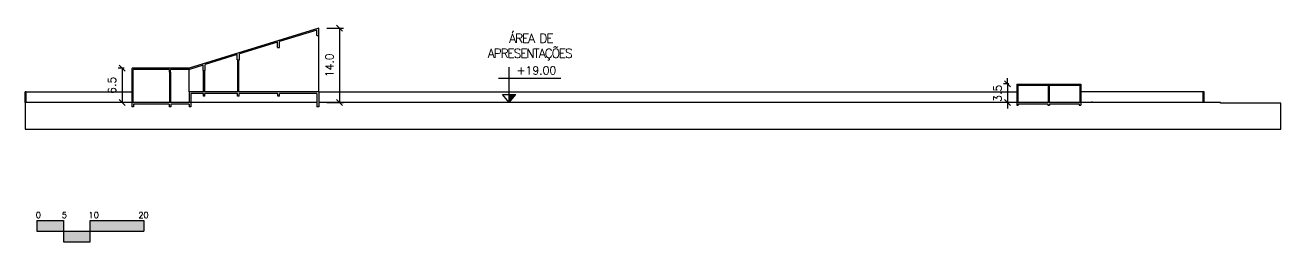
# Model space of a CAD drawing. Header units: millimetres. Extents: x 55520 to 96084, y -58491 to -49645.
# Drawn here: x 84615.2 to 84850.5, y -51215.7 to -51175 of the extents above; entities that cross this region are included whole.
import ezdxf
from ezdxf.enums import TextEntityAlignment as Align

# ---------------------------------------------------------------- set-up
doc = ezdxf.new("R2010")
doc.units = ezdxf.units.MM
doc.header["$PDMODE"] = 35
for name, color, linetype in [('Alvenaria Corte', 30, 'Continuous'), ('Alvenaria Vista', 40, 'Continuous'), ('ARQ-COTAS', 1, 'Continuous'), ('ARQ-SÍMBOLOS', 2, 'Continuous'), ('ARQ-TEXTO2', 2, 'Continuous'), ('Linha Fina', 100, 'Continuous'), ('Pilares', 181, 'Continuous'), ('VPORTS', 7, 'Continuous')]:
    doc.layers.add(name, color=color, linetype=linetype)
doc.styles.add('ROMANS', font='romans.shx')
doc.styles.add('Romans_Anot', font='romans.shx')
doc.dimstyles.new('Escala 1-750', dxfattribs={"dimscale": 7.5, "dimtxt": 0.2, "dimasz": 0.15, "dimexe": 0.1, "dimexo": 0.2, "dimgap": 0.15, "dimtad": 1, "dimzin": 4, "dimdsep": 46, "dimtxsty": 'Romans_Anot', "dimblk": 'OBLIQUE', "dimcen": 0.25, "dimclrd": 256, "dimclre": 256, "dimclrt": 2, "dimadec": 0, "dimazin": 0, "dimtfac": 1, "dimtix": 1, "dimtmove": 2, "dimatfit": 3, "dimfxl": 1, "dimtfillclr": 256, "dimlwd": -1, "dimlwe": -1, "dimarcsym": 0})

# ---------------------------------------------------------------- blocks, each defined once
blk = doc.blocks.new('Escala')
at = {"layer": 'Linha Fina'}
h = blk.add_hatch(color=256, dxfattribs=at)
h.dxf.hatch_style = 1
h.paths.add_polyline_path([(40663.48, -39178.74), (40663.48, -39180.74), (40673.48, -39180.74), (40673.48, -39178.74)])
h.paths.add_polyline_path([(40663.48, -39182.74), (40663.48, -39180.74), (40658.48, -39180.74), (40658.48, -39182.74)])
h.paths.add_polyline_path([(40658.48, -39180.74), (40658.48, -39178.74), (40653.48, -39178.74), (40653.48, -39180.74)])
for p, q in [((40653.48, -39178.74), (40658.48, -39178.74)), ((40653.48, -39178.74), (40653.48, -39180.74)), ((40653.48, -39180.74), (40673.48, -39180.74)), ((40658.48, -39178.74), (40658.48, -39180.74)), ((40658.48, -39180.74), (40658.48, -39182.74)), ((40663.48, -39180.74), (40663.48, -39178.74)), ((40663.48, -39178.74), (40673.48, -39178.74)), ((40663.48, -39182.74), (40663.48, -39180.74)), ((40673.48, -39178.74), (40673.48, -39180.74)), ((40658.48, -39182.74), (40663.48, -39182.74))]:
    blk.add_line(p, q, dxfattribs=at)
at = {"layer": 'ARQ-TEXTO2', "attachment_point": 1, "style": 'ROMANS'}
for s, insert, char_height in [('0', (40653.28, -39177.13), 1.12), ('5', (40658.15, -39177.13), 1.12), ('10', (40663.14, -39177.13), 1.125), ('20', (40672.49, -39177.13), 1.125)]:
    blk.add_mtext(s, dxfattribs=dict(at, insert=insert, char_height=char_height))
blk = doc.blocks.new('Nível_Fachada')
at = {"layer": 'ARQ-SÍMBOLOS'}
h = blk.add_hatch(color=1, dxfattribs=at)
h.dxf.hatch_style = 1
h.paths.add_polyline_path([(0.167, 0.202), (0, 0.202), (0, 0)])
at = {"layer": 'ARQ-SÍMBOLOS', "color": 1}
for p, q in [((0, 0), (0, 0.884)), ((-0.271, 0.613), (1.29, 0.613)), ((-0.167, 0.202), (0.167, 0.202)), ((0, 0), (-0.167, 0.202)), ((0, 0), (0.167, 0.202))]:
    blk.add_line(p, q, dxfattribs=at)
at = {"layer": 'ARQ-TEXTO2', "style": 'ROMANS'}
blk.add_attdef('NIVEL-ACABADO', text='', height=0.2, dxfattribs=at).set_placement((0.182, 0.647), align=Align.BOTTOM_LEFT)
blk = doc.blocks.new('_Oblique')
at = {"color": 0, "linetype": 'ByBlock', "lineweight": -2}
blk.add_line((-0.5, -0.5), (0.5, 0.5), dxfattribs=at)
blk = doc.blocks.new('*D32')
at = {"layer": 'ARQ-COTAS', "transparency": 16777216}
for p, q in [((84633.75, -51183.09), (84632.62, -51183.09)), ((84633.37, -51183.09), (84633.37, -51189.59)), ((84633.7, -51189.59), (84632.62, -51189.59))]:
    blk.add_line(p, q, dxfattribs=at)
at = {"layer": 'Defpoints', "color": 0, "transparency": 16777216}
for p in [(84635.25, -51183.09), (84633.37, -51189.59), (84635.2, -51189.59)]:
    blk.add_point(p, dxfattribs=at)
at = {"layer": 'ARQ-COTAS', "transparency": 16777216, "xscale": 1.125, "yscale": 1.125, "zscale": 1.125}
for p, rotation in [((84633.37, -51183.09), 90), ((84633.37, -51189.59), 270)]:
    blk.add_blockref('_Oblique', p, dxfattribs=dict(at, rotation=rotation))
at = {"layer": 'ARQ-COTAS', "color": 2, "transparency": 16777216, "insert": (84631.49, -51186.34), "char_height": 1.5, "attachment_point": 5, "rotation": 90, "style": 'Romans_Anot'}
blk.add_mtext('6.5', dxfattribs=at)
blk = doc.blocks.new('*D33')
at = {"layer": 'ARQ-COTAS', "transparency": 16777216}
for p, q in [((84671.75, -51175.59), (84674.85, -51175.59)), ((84674.1, -51175.59), (84674.1, -51189.59)), ((84671.75, -51189.59), (84674.85, -51189.59))]:
    blk.add_line(p, q, dxfattribs=at)
at = {"layer": 'Defpoints', "color": 0, "transparency": 16777216}
for p in [(84670.25, -51175.59), (84670.25, -51189.59), (84674.1, -51189.59)]:
    blk.add_point(p, dxfattribs=at)
at = {"layer": 'ARQ-COTAS', "transparency": 16777216, "xscale": 1.125, "yscale": 1.125, "zscale": 1.125}
for p, rotation in [((84674.1, -51175.59), 90), ((84674.1, -51189.59), 270)]:
    blk.add_blockref('_Oblique', p, dxfattribs=dict(at, rotation=rotation))
at = {"layer": 'ARQ-COTAS', "color": 2, "transparency": 16777216, "insert": (84672.22, -51182.59), "char_height": 1.5, "attachment_point": 5, "rotation": 90, "style": 'Romans_Anot'}
blk.add_mtext('14.0', dxfattribs=at)
blk = doc.blocks.new('*D34')
at = {"layer": 'ARQ-COTAS', "transparency": 16777216}
for p, q in [((84799.33, -51186.09), (84799.33, -51184.97)), ((84799.53, -51186.09), (84798.58, -51186.09)), ((84799.33, -51186.09), (84799.33, -51189.59)), ((84799.53, -51189.59), (84798.58, -51189.59)), ((84799.33, -51189.59), (84799.33, -51190.72))]:
    blk.add_line(p, q, dxfattribs=at)
at = {"layer": 'Defpoints', "color": 0, "transparency": 16777216}
for p in [(84801.03, -51186.09), (84799.33, -51189.59), (84801.03, -51189.59)]:
    blk.add_point(p, dxfattribs=at)
at = {"layer": 'ARQ-COTAS', "transparency": 16777216, "xscale": 1.125, "yscale": 1.125, "zscale": 1.125}
for p, rotation in [((84799.33, -51186.09), 270), ((84799.33, -51189.59), 90)]:
    blk.add_blockref('_Oblique', p, dxfattribs=dict(at, rotation=rotation))
at = {"layer": 'ARQ-COTAS', "color": 2, "transparency": 16777216, "insert": (84797.45, -51187.84), "char_height": 1.5, "attachment_point": 5, "rotation": 90, "style": 'Romans_Anot'}
blk.add_mtext('3.5', dxfattribs=at)

msp = doc.modelspace()

# ---------------------------------------------------------------- linework, layer by layer
at = {"layer": 'Alvenaria Corte'}
for p, q in [((84655.05, -51187.593), (84655.05, -51181.577)), ((84655.25, -51187.593), (84655.25, -51181.577)), ((84635.25, -51189.593), (84635.25, -51183.843)), ((84635.45, -51189.593), (84635.45, -51183.843)), ((84648.65, -51187.593), (84648.65, -51183.552)), ((84648.85, -51187.593), (84648.85, -51183.552)), ((84615.199, -51189.593), (84615.199, -51187.593)), ((84615.399, -51187.593), (84615.199, -51187.593)), ((84615.399, -51189.593), (84615.399, -51187.593)), ((84801.029, -51186.593), (84801.029, -51189.593)), ((84801.229, -51186.593), (84801.229, -51189.593)), ((84806.93, -51186.593), (84806.93, -51189.593)), ((84807.13, -51186.593), (84807.13, -51189.593)), ((84812.832, -51186.593), (84812.832, -51189.593)), ((84813.032, -51186.593), (84813.032, -51189.593)), ((84835.983, -51189.593), (84835.983, -51187.593)), ((84836.183, -51187.593), (84835.983, -51187.593)), ((84836.183, -51189.593), (84836.183, -51187.593)), ((84815.059, -51189.593), (84815.059, -51189.493)), ((84815.209, -51189.493), (84815.059, -51189.493)), ((84815.209, -51189.593), (84815.209, -51189.493))]:
    msp.add_line(p, q, dxfattribs=at)
at = {"layer": 'Alvenaria Vista'}
for p, q in [((84670.25, -51187.593), (84670.25, -51176.982)), ((84642.25, -51183.843), (84642.25, -51189.593)), ((84642.45, -51183.843), (84642.45, -51189.593)), ((84645.95, -51187.593), (84645.95, -51183.343))]:
    msp.add_line(p, q, dxfattribs=at)
at = {"layer": 'Linha Fina'}
for p, q in [((84615.399, -51187.593), (84635.25, -51187.593)), ((84670.25, -51187.593), (84801.029, -51187.593)), ((84835.983, -51187.593), (84813.032, -51187.593))]:
    msp.add_line(p, q, dxfattribs=at)
at = {"layer": 'Pilares'}
for p, q in [((84670.25, -51175.593), (84645.95, -51183.093)), ((84669.85, -51175.978), (84662.9, -51178.123)), ((84669.85, -51176.982), (84669.85, -51175.978)), ((84670.25, -51176.982), (84670.25, -51175.593)), ((84662.5, -51178.247), (84655.35, -51180.453)), ((84662.5, -51179.247), (84662.5, -51178.247)), ((84662.9, -51179.247), (84662.9, -51178.123)), ((84669.85, -51176.982), (84670.25, -51176.982)), ((84654.95, -51180.577), (84648.95, -51182.429)), ((84654.95, -51181.577), (84654.95, -51180.577)), ((84655.35, -51181.577), (84655.35, -51180.453)), ((84662.5, -51179.247), (84662.9, -51179.247)), ((84648.55, -51182.552), (84645.988, -51183.343)), ((84648.55, -51183.552), (84648.55, -51182.552)), ((84648.95, -51183.552), (84648.95, -51182.429)), ((84654.95, -51181.577), (84655.35, -51181.577)), ((84645.95, -51183.093), (84635.25, -51183.093)), ((84635.25, -51183.843), (84635.25, -51183.093)), ((84635.45, -51183.843), (84635.25, -51183.843)), ((84642.25, -51183.343), (84635.45, -51183.343)), ((84635.45, -51183.843), (84635.45, -51183.343)), ((84642.25, -51183.843), (84642.25, -51183.343)), ((84642.45, -51183.843), (84642.25, -51183.843)), ((84645.988, -51183.343), (84642.45, -51183.343)), ((84642.45, -51183.843), (84642.45, -51183.343)), ((84648.55, -51183.552), (84648.95, -51183.552)), ((84670.25, -51187.593), (84645.95, -51187.593)), ((84645.95, -51187.593), (84645.95, -51189.593)), ((84670.25, -51187.593), (84670.25, -51190.393)), ((84801.029, -51186.093), (84801.029, -51186.593)), ((84801.029, -51186.093), (84813.032, -51186.093)), ((84801.029, -51186.593), (84801.229, -51186.593)), ((84801.229, -51186.293), (84801.229, -51186.593)), ((84801.229, -51186.293), (84806.93, -51186.293)), ((84806.93, -51186.293), (84806.93, -51186.593)), ((84806.93, -51186.593), (84807.13, -51186.593)), ((84807.13, -51186.293), (84807.13, -51186.593)), ((84807.13, -51186.293), (84812.832, -51186.293)), ((84812.832, -51186.293), (84812.832, -51186.593)), ((84812.832, -51186.593), (84813.032, -51186.593)), ((84813.032, -51186.093), (84813.032, -51186.593)), ((84635.2, -51189.593), (84635.2, -51190.393)), ((84642.2, -51189.893), (84635.5, -51189.893)), ((84635.5, -51189.893), (84635.5, -51190.393)), ((84642.2, -51189.893), (84642.2, -51190.393)), ((84645.95, -51189.893), (84642.5, -51189.893)), ((84642.5, -51189.893), (84642.5, -51190.393)), ((84645.95, -51189.893), (84645.95, -51190.393)), ((84648.6, -51187.893), (84646.25, -51187.893)), ((84646.25, -51187.893), (84646.25, -51190.393)), ((84648.6, -51188.393), (84648.6, -51187.893)), ((84648.9, -51188.393), (84648.6, -51188.393)), ((84655, -51187.893), (84648.9, -51187.893)), ((84648.9, -51188.393), (84648.9, -51187.893)), ((84655, -51188.393), (84655, -51187.893)), ((84655.3, -51188.393), (84655, -51188.393)), ((84662.55, -51187.893), (84655.3, -51187.893)), ((84655.3, -51188.393), (84655.3, -51187.893)), ((84662.55, -51188.393), (84662.55, -51187.893)), ((84662.85, -51188.393), (84662.55, -51188.393)), ((84669.85, -51187.893), (84662.85, -51187.893)), ((84662.85, -51188.393), (84662.85, -51187.893)), ((84669.85, -51187.893), (84669.85, -51190.393)), ((84801.029, -51189.593), (84801.029, -51190.093)), ((84801.029, -51190.093), (84801.329, -51190.093)), ((84801.329, -51189.793), (84806.88, -51189.793)), ((84801.329, -51189.793), (84801.329, -51190.093)), ((84806.88, -51189.793), (84806.88, -51190.093)), ((84806.88, -51190.093), (84807.18, -51190.093)), ((84807.18, -51189.793), (84807.18, -51190.093)), ((84807.18, -51189.793), (84812.732, -51189.793)), ((84812.732, -51189.793), (84812.732, -51190.093)), ((84812.732, -51190.093), (84813.032, -51190.093)), ((84813.032, -51189.593), (84813.032, -51190.093)), ((84635.5, -51190.393), (84635.2, -51190.393)), ((84642.5, -51190.393), (84642.2, -51190.393)), ((84646.25, -51190.393), (84645.95, -51190.393)), ((84670.25, -51190.393), (84669.85, -51190.393))]:
    msp.add_line(p, q, dxfattribs=at)
msp.add_lwpolyline([(84669.85, -51189.593), (84615.199, -51189.593), (84615.199, -51194.593), (84850.535, -51194.593), (84850.535, -51189.693), (84839.22, -51189.693), (84839.22, -51189.593), (84670.25, -51189.593)], dxfattribs=at)

# ---------------------------------------------------------------- block references
at = {"layer": 'ARQ-SÍMBOLOS', "xscale": 7.5, "yscale": 7.5, "zscale": 7.5}
msp.add_blockref('Nível_Fachada', (84705.931, -51189.593), dxfattribs=at).add_auto_attribs({'NIVEL-ACABADO': '+19.00 '})
at = {"layer": 'VPORTS'}
msp.add_blockref('Escala', (43963.938, -12033), dxfattribs=at)

# ---------------------------------------------------------------- texts
at = {"layer": 'ARQ-TEXTO2', "insert": (84703.469, -51176.677), "char_height": 1.68413, "width": 14.22, "attachment_point": 1, "style": 'ROMANS'}
msp.add_mtext('\\pi2.44656;{\\T0.85;ÁREA DE \\P\\pi-1.57531;APRESENTAÇÕES}', dxfattribs=at)

# ---------------------------------------------------------------- dimensions: what is measured, and where the dimension line sits
at = {"layer": 'ARQ-COTAS'}
for base, p1, p2, text, picture, middle in [((84674.096, -51189.593), (84670.25, -51175.593), (84670.25, -51189.593), '14.0', '*D33', (84672.221, -51182.593)), ((84633.369, -51189.593), (84635.25, -51183.093), (84635.2, -51189.593), '6.5', '*D32', (84631.494, -51186.343)), ((84799.326, -51189.593), (84801.029, -51186.093), (84801.029, -51189.593), '3.5', '*D34', (84797.451, -51187.843))]:
    dim = msp.add_linear_dim(base=base, p1=p1, p2=p2, angle=90, text=text, dimstyle='Escala 1-750', dxfattribs=at)
    dim.commit()
    dim.dimension.update_dxf_attribs({"geometry": picture, "text_midpoint": middle})

doc.saveas('drawing.dxf')
